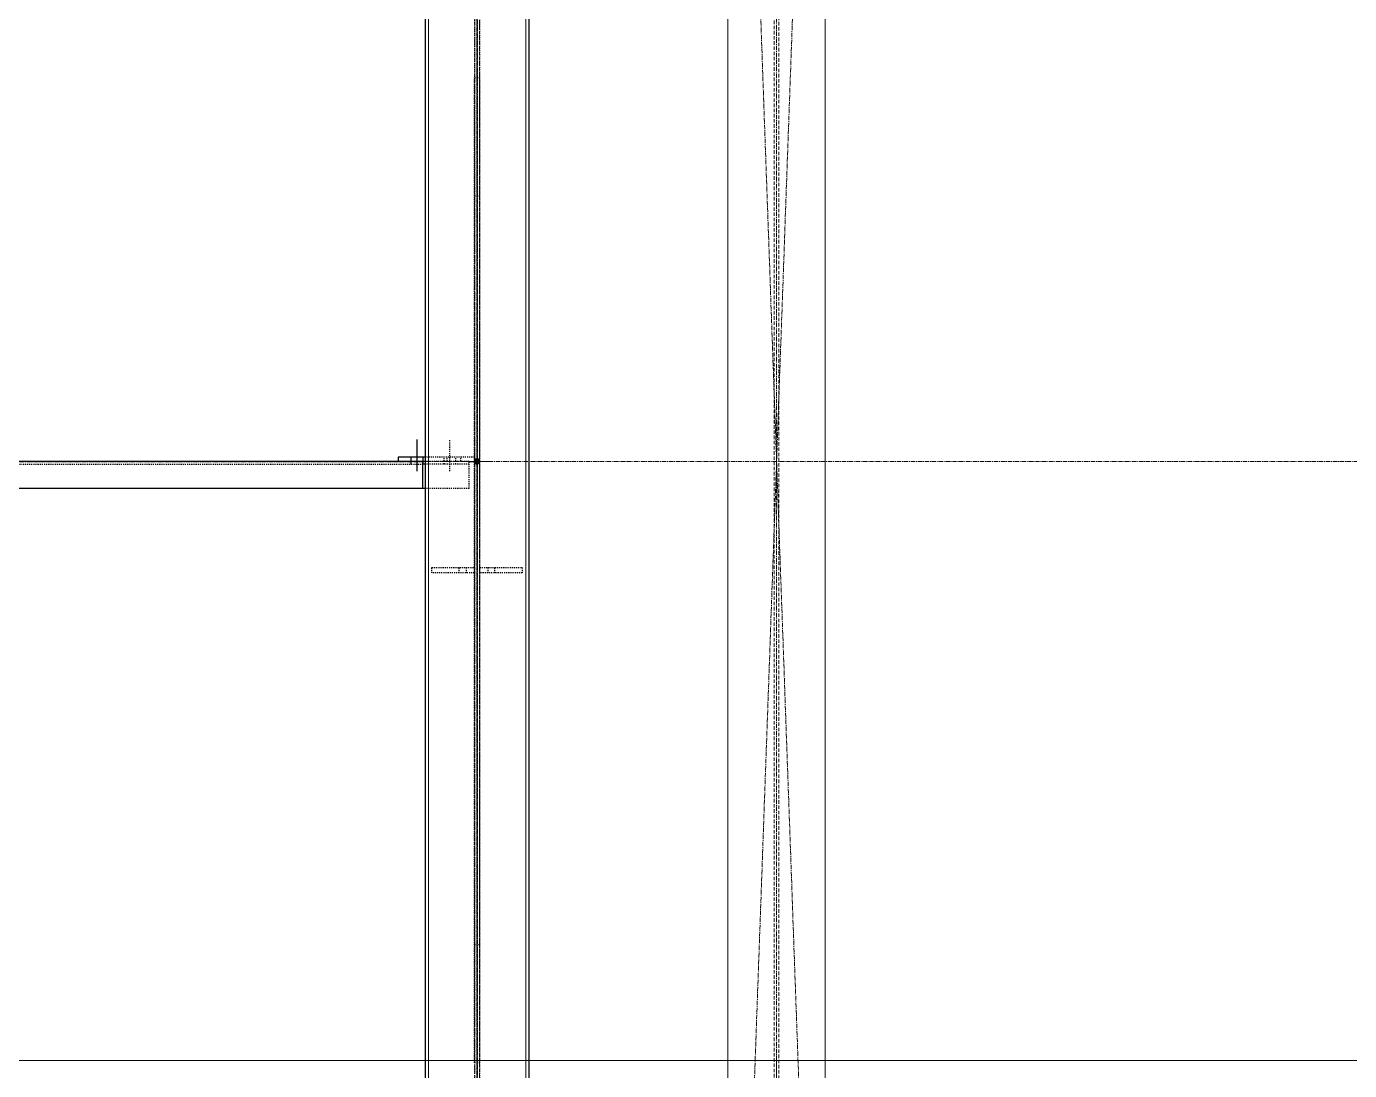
# Model space of a CAD drawing. Header units: millimetres. Extents: x -1319 to 21258, y 10038 to 27532.
# Drawn here: x 16399 to 18829, y 16064 to 17980 of the extents above; entities that cross this region are included whole.
import ezdxf

# ---------------------------------------------------------------- set-up
doc = ezdxf.new("R2010")
doc.units = ezdxf.units.MM
for name, pattern in [('CENTER', [12.7, 7.9375, -1.5875, 1.5875, -1.5875]), ('CENTER2', [1.125, 0.75, -0.125, 0.125, -0.125]), ('DXK_LINE_DOT2', [3.9198, 1.9599, -1.9599]), ('DXK_LINE_DOT5', [7.8785, 2.979, -0.9799, 0.9799, -0.9799, 0.9799, -0.9799]), ('HIDDEN', [9.525, 6.35, -3.175])]:
    doc.linetypes.add(name, pattern=pattern)
for name, color, linetype in [('1', 7, 'Continuous'), ('2', 7, 'Continuous'), ('4', 7, 'Continuous')]:
    doc.layers.add(name, color=color, linetype=linetype)
for name, color, linetype, lineweight in [('Belt', 4, 'Continuous', 9), ('CEN', 1, 'CENTER', 9), ('CENETR LINE', 1, 'CENTER2', 9), ('HIDDEN', 3, 'HIDDEN', 9), ('MAIN OBJECT', 2, 'Continuous', 18)]:
    doc.layers.add(name, color=color, linetype=linetype, lineweight=lineweight)

# ---------------------------------------------------------------- blocks, each defined once
blk = doc.blocks.new('A$Cfeb8c868')
at = {"layer": '4', "linetype": 'Continuous'}
blk.add_hatch(color=4, dxfattribs=at).paths.add_polyline_path([(11500, -6304, -1), (11500, -6296, -1)])
at = {"layer": '1', "color": 4, "linetype": 'DXK_LINE_DOT2'}
for p, q in [((11495.3, -3279.3), (11495.3, -9694)), ((11504.7, -3279.3), (11504.7, -9694)), ((11505, -5595.9), (11495, -5595.9)), ((11495, -7403.9), (11495, -5595.9)), ((11505, -7403.9), (11505, -5595.9)), ((11505, -5812.9), (11495, -5812.9)), ((11450.3, -6318), (11450.3, -6260)), ((11495.3, -6292), (11405, -6292)), ((11439.3, -6300), (11439.3, -6292)), ((11445.3, -6300), (11445.3, -6292)), ((11461.3, -6300), (11461.3, -6292)), ((11470.3, -6300), (11470.3, -6292)), ((11495.3, -6292), (11495.3, -6300)), ((10571.6, -6305), (11400, -6305)), ((11485.3, -6300), (11400, -6300)), ((11485.3, -6305), (11405, -6305)), ((11439.3, -6305), (11439.3, -6300)), ((11461.3, -6305), (11461.3, -6300)), ((11485.3, -6350), (11485.3, -6300)), ((11485.3, -6350), (11405, -6350)), ((11417.2, -6504.9), (11417.2, -6494.9)), ((11417.2, -6494.9), (11495, -6494.9)), ((11495, -6504.9), (11417.2, -6504.9)), ((11467.2, -6504.9), (11467.2, -6494.9)), ((11480, -6494.9), (11480, -6504.9)), ((11505, -6494.9), (11582.8, -6494.9)), ((11582.8, -6504.9), (11505, -6504.9)), ((11520, -6494.9), (11520, -6504.9)), ((11532.8, -6504.9), (11532.8, -6494.9)), ((11582.8, -6494.9), (11582.8, -6504.9)), ((11495, -7186.9), (11505, -7186.9)), ((11505, -7403.9), (11495, -7403.9))]:
    blk.add_line(p, q, dxfattribs=at)
at = {"layer": '2', "color": 4, "linetype": 'DXK_LINE_DOT5'}
blk.add_line((11500, -10093), (11500, 2072.7), dxfattribs=at)
at = {"layer": '2', "color": 4, "linetype": 'Continuous'}
for p, q in [((11405, -5105), (11405, -7495)), ((11595, -5105), (11595, -7495)), ((11390.3, -6318), (11390.3, -6260)), ((11405, -6292), (11355.3, -6292)), ((11355.3, -6292), (11355.3, -6300)), ((11379.3, -6300), (11379.3, -6292)), ((11401.3, -6300), (11401.3, -6292)), ((11400, -6300), (10571.6, -6300)), ((11379.3, -6305), (11379.3, -6300)), ((11400, -6300), (11400, -6350)), ((11405, -6300), (11400, -6300)), ((11405, -6305), (11400, -6305)), ((11401.3, -6305), (11401.3, -6300)), ((11405, -6350), (10566.6, -6350))]:
    blk.add_line(p, q, dxfattribs=at)
at = {"layer": '4', "color": 4, "linetype": 'CENTER'}
for p, q in [((11500, -3000), (11500, -10000)), ((10571.6, -6300), (11400, -6300)), ((11485.3, -6300), (11500, -6300))]:
    blk.add_line(p, q, dxfattribs=at)
at = {"layer": '4', "color": 4, "linetype": 'Continuous'}
blk.add_circle((11500, -6300), 4, dxfattribs=at)
blk = doc.blocks.new('A$C8184bacf')
at = {"layer": 'Belt', "color": 1}
blk.add_line((15507.6, -7400, 448149754.8), (2588.1, -7400, 448149754.8), dxfattribs=at)
at = {"layer": 'CEN', "color": 1}
for p, q in [((11500, 0, 448149755.6), (11500, -10000, 448149755.6)), ((12050, 0, 448149754.8), (12050, -9995.6, 448149754.8)), ((11960.6, -8800, 448149754.8), (11960.6, -3800, 448149754.8)), ((12139.4, -3800, 448149754.8), (11960.6, -8800, 448149754.8)), ((12139.4, -8800, 448149754.8), (11960.6, -3800, 448149754.8)), ((12139.4, -3800, 448149754.8), (12139.4, -8800, 448149754.8)), ((3000.1, -6300, 448149754.8), (15497.4, -6300, 448149754.8)), ((12050, -7769.1, 9124385734.1), (12050, -7395.9, 9124385734.1))]:
    blk.add_line(p, q, dxfattribs=at)
at = {"layer": 'CENETR LINE', "color": 1}
for p, q in [((11500, -7590, 448149755.6), (11500, -5010, 448149755.6)), ((11477.9, -6300, 448149755.6), (11522.1, -6300, 448149755.6))]:
    blk.add_line(p, q, dxfattribs=at)
blk.add_circle((11500, -6300, 448149755.6), 5, dxfattribs=at)
at = {"layer": 'HIDDEN', "color": 1}
for p, q in [((11495.6, -9995.6, 448149754.8), (11495.6, -4.4, 448149754.8)), ((11504.4, -4.4, 448149754.8), (11504.4, -9995.6, 448149754.8)), ((12045.6, -4.4, 448149754.8), (12045.6, -9995.6, 448149754.8)), ((12054.4, -9995.6, 448149754.8), (12054.4, -4.4, 448149754.8))]:
    blk.add_line(p, q, dxfattribs=at)
at = {"layer": 'MAIN OBJECT', "color": 1}
for p, q in [((11410.6, -9995.6, 448149754.8), (11410.6, -4.4, 448149754.8)), ((11589.4, -4.4, 448149754.8), (11589.4, -9995.6, 448149754.8)), ((11960.6, -4.4, 448149754.8), (11960.6, -9995.6, 448149754.8)), ((12139.4, -9995.6, 448149754.8), (12139.4, -4.4, 448149754.8))]:
    blk.add_line(p, q, dxfattribs=at)

msp = doc.modelspace()

# ---------------------------------------------------------------- block references
for name in ['A$C8184bacf', 'A$Cfeb8c868']:
    msp.add_blockref(name, (5726.8, 23482))

doc.saveas('drawing.dxf')
